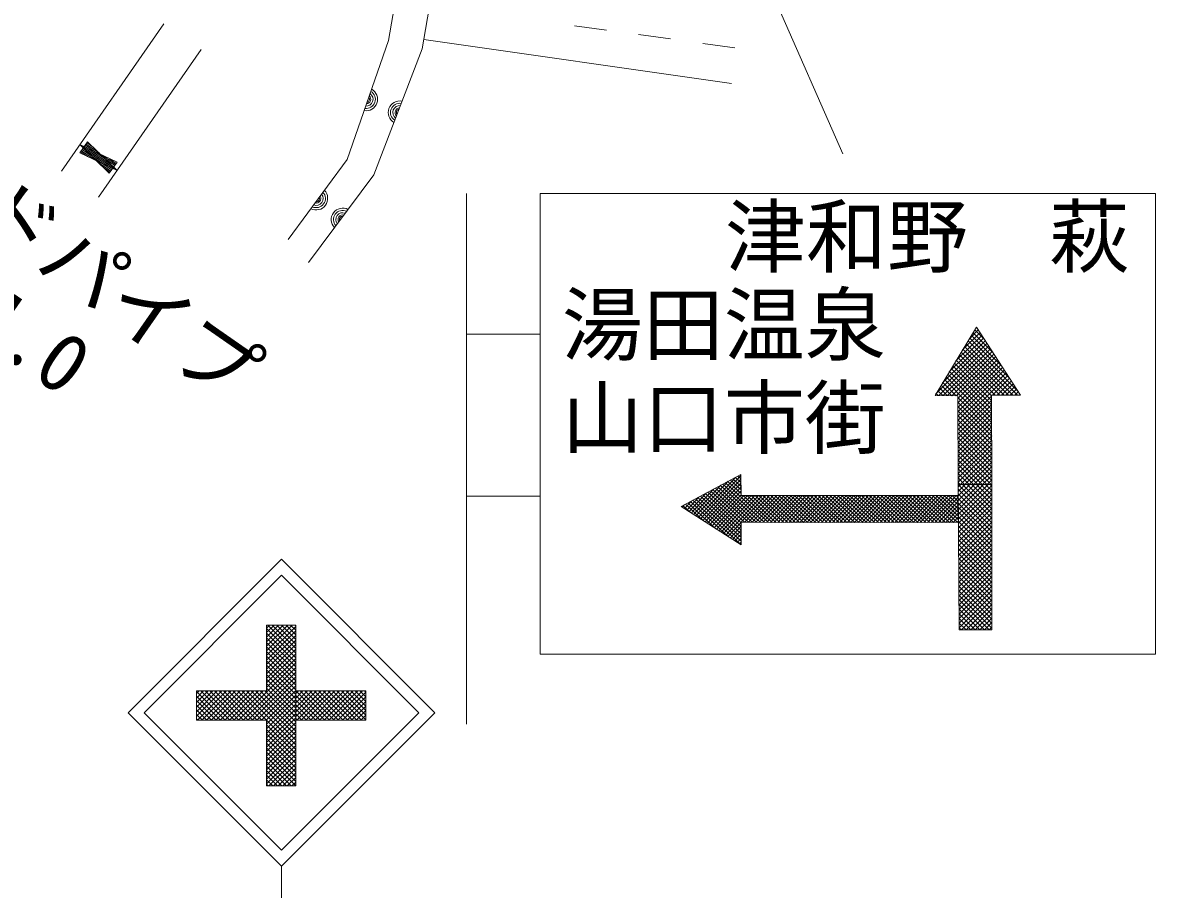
# Model space of a CAD drawing. Units: millimetres, scale not verified. Extents: x 40000 to 680000, y 20000 to 380000.
# Drawn here: x 315966 to 350942, y 231434 to 258201 of the extents above; entities that cross this region are included whole.
import ezdxf
from ezdxf.enums import TextEntityAlignment as Align

# ---------------------------------------------------------------- set-up
doc = ezdxf.new("R2010")
doc.units = ezdxf.units.MM
doc.header["$LTSCALE"] = 1000
for name, color, linetype, lineweight in [('M-BGD', 7, 'Continuous', 13), ('M-STR-HTXT', 7, 'Continuous', 13), ('M-STR-STRC', 7, 'Continuous', 13)]:
    doc.layers.add(name, color=color, linetype=linetype, lineweight=lineweight)
doc.styles.add('ＭＳ ゴシック', font='')
doc.styles.get('ＭＳ ゴシック').set_extended_font_data('MS Gothic')

msp = doc.modelspace()

# ---------------------------------------------------------------- linework, layer by layer
at = {"layer": 'M-BGD'}
for p, q in [((327267, 257654), (327776, 260687)), ((328838, 260591), (328301, 257388)), ((333992, 257968), (333001, 258103)), ((335973, 257697), (334982, 257833)), ((325982, 253978), (327267, 257654)), ((328350, 257685), (337859, 256325)), ((337955, 257427), (336964, 257562)), ((328301, 257388), (326813, 253506)), ((324167, 251499), (325982, 253978)), ((326813, 253506), (324792, 250797))]:
    msp.add_line(p, q, dxfattribs=at)
for centre, radius, start, end in [((326573, 255834), 354, 259.5381, 61.9433), ((326573, 255834), 283, 261.7622, 59.7193), ((326573, 255834), 212, 265.5085, 55.9729), ((326573, 255834), 142, 273.2202, 48.2612), ((326573, 255834), 100, 283.5379, 37.9435), ((326573, 255834), 100, 283.5379, 37.9435), ((327607, 255428), 354, 77.8298, 240.235), ((327607, 255428), 283, 80.0539, 238.011), ((327607, 255428), 212, 83.8002, 234.2646), ((327607, 255428), 142, 91.5119, 226.5529), ((327607, 255428), 100, 101.8296, 216.2353), ((327607, 255428), 100, 101.8296, 216.2353), ((325031, 252770), 354, 242.588, 44.9931), ((325031, 252770), 283, 244.812, 42.7691), ((325031, 252770), 212, 248.5583, 39.0228), ((325031, 252770), 142, 256.2701, 31.311), ((325031, 252770), 100, 266.5877, 20.9934), ((325031, 252770), 100, 266.5877, 20.9934), ((325846, 252119), 354, 62.0832, 224.4884), ((325846, 252119), 283, 64.3072, 222.2644), ((325846, 252119), 212, 68.0536, 218.518), ((325846, 252119), 142, 75.7653, 210.8063), ((325846, 252119), 100, 86.083, 200.4886), ((325846, 252119), 100, 86.083, 200.4886)]:
    msp.add_arc(centre, radius, start, end, dxfattribs=at)
at = {"layer": 'M-STR-HTXT'}
for p, q in [((320330, 258164), (317164, 253612)), ((321476, 257367), (318309, 252815)), ((317973, 254521), (317735, 254179)), ((317735, 254433), (318642, 253548)), ((317735, 254433), (318880, 253890)), ((317735, 254433), (318761, 253719)), ((318423, 253853), (317807, 254281)), ((317831, 254316), (318652, 253745)), ((318881, 253636), (317854, 254350)), ((317878, 254384), (318699, 253813)), ((318518, 253990), (317902, 254418)), ((317926, 254452), (318336, 254167)), ((318155, 254344), (317950, 254487)), ((318785, 253753), (317964, 254325)), ((318881, 253636), (317973, 254521)), ((318881, 253636), (317735, 254179)), ((317964, 254070), (317759, 254213)), ((317783, 254247), (318193, 253962)), ((318737, 253685), (317916, 254256)), ((318098, 254079), (318713, 253651)), ((318193, 254216), (318808, 253788)), ((318832, 253822), (318422, 254107)), ((318651, 253999), (318856, 253856)), ((318689, 253617), (318279, 253902)), ((318460, 253725), (318666, 253582)), ((318642, 253548), (318880, 253890))]:
    msp.add_line(p, q, dxfattribs=at)
at = {"layer": 'M-STR-STRC'}
for p, q in [((341294, 254153), (333703, 271413)), ((329667, 252926), (329667, 236538)), ((331941, 238702), (331941, 252926)), ((331941, 252926), (350942, 252926)), ((350942, 252926), (350942, 238702)), ((344139, 246689), (345415, 248796)), ((345199, 248439), (345471, 248709)), ((345672, 248401), (345364, 248711)), ((345406, 248780), (345418, 248792)), ((345415, 248796), (346779, 246694)), ((329667, 248579), (331941, 248579)), ((344373, 247075), (345687, 248377)), ((344579, 247416), (345633, 248460)), ((344786, 247757), (345579, 248543)), ((344992, 248098), (345525, 248626)), ((346703, 246810), (345157, 248370)), ((346445, 247208), (345209, 248455)), ((346187, 247605), (345260, 248540)), ((345929, 248003), (345312, 248626)), ((344166, 246734), (345740, 248294)), ((344256, 246687), (345794, 248211)), ((344391, 246684), (345848, 248129)), ((344526, 246681), (345902, 248046)), ((346272, 246696), (344950, 248028)), ((346408, 246695), (345002, 248114)), ((346545, 246695), (345054, 248199)), ((346682, 246694), (345105, 248284)), ((344660, 246678), (345956, 247963)), ((345886, 246535), (344744, 247687)), ((344795, 246675), (346009, 247880)), ((345886, 246673), (344795, 247772)), ((345998, 246697), (344847, 247858)), ((344847, 246591), (346063, 247797)), ((344847, 246455), (346117, 247714)), ((346135, 246696), (344899, 247943)), ((345887, 245984), (344537, 247346)), ((345887, 246122), (344589, 247431)), ((345886, 246260), (344640, 247517)), ((345886, 246397), (344692, 247602)), ((344847, 246319), (346171, 247631)), ((344848, 246183), (346225, 247548)), ((344848, 246047), (346278, 247465)), ((344848, 245911), (346332, 247382)), ((344849, 245775), (346386, 247299)), ((344654, 246678), (344330, 247005)), ((344793, 246675), (344382, 247090)), ((345887, 245709), (344434, 247175)), ((345887, 245847), (344485, 247261)), ((345916, 246697), (346440, 247216)), ((346053, 246697), (346494, 247133)), ((346190, 246696), (346547, 247051)), ((346327, 246696), (346601, 246968)), ((344846, 246674), (344139, 246689)), ((344236, 246687), (344175, 246749)), ((344375, 246684), (344227, 246834)), ((344515, 246681), (344279, 246919)), ((344854, 243940), (344846, 246674)), ((345887, 245572), (344846, 246622)), ((344849, 245639), (345886, 246667)), ((346779, 246694), (345886, 246698)), ((345886, 246698), (345890, 243939)), ((346464, 246695), (346655, 246885)), ((346601, 246694), (346709, 246802)), ((346737, 246694), (346763, 246719)), ((345888, 245434), (344847, 246484)), ((345888, 245296), (344847, 246346)), ((344849, 245503), (345886, 246531)), ((344850, 245367), (345886, 246395)), ((344850, 245231), (345886, 246259)), ((345888, 245159), (344848, 246208)), ((345888, 245021), (344848, 246070)), ((345888, 244883), (344848, 245932)), ((344851, 245096), (345887, 246123)), ((344851, 244960), (345887, 245987)), ((345889, 244746), (344849, 245795)), ((345889, 244608), (344849, 245657)), ((344851, 244824), (345887, 245851)), ((344852, 244688), (345887, 245715)), ((344852, 244552), (345887, 245579)), ((345889, 244470), (344849, 245519)), ((345889, 244333), (344850, 245381)), ((345890, 244195), (344850, 245243)), ((344852, 244416), (345888, 245443)), ((344853, 244280), (345888, 245306)), ((345890, 244058), (344851, 245106)), ((345871, 243939), (344851, 244968)), ((344853, 244144), (345888, 245170)), ((344854, 244008), (345888, 245034)), ((344922, 243940), (345888, 244898)), ((345735, 243939), (344851, 244830)), ((345599, 243939), (344852, 244692)), ((345462, 243939), (344852, 244554)), ((345059, 243939), (345889, 244762)), ((345196, 243939), (345889, 244626)), ((345334, 243939), (345889, 244490)), ((338143, 244249), (336301, 243256)), ((337973, 244157), (336825, 242920)), ((338144, 244220), (336896, 242875)), ((338146, 243997), (337973, 244157)), ((338145, 244111), (338050, 244199)), ((338144, 244225), (338127, 244240)), ((338149, 243593), (338143, 244249)), ((345326, 243939), (344852, 244417)), ((345189, 243939), (344853, 244279)), ((345053, 243939), (344853, 244141)), ((345471, 243939), (345889, 244354)), ((345608, 243939), (345889, 244218)), ((337294, 243791), (336612, 243056)), ((337520, 243913), (336683, 243011)), ((337746, 244035), (336754, 242965)), ((338145, 244099), (336966, 242829)), ((338146, 243979), (337037, 242784)), ((338147, 243858), (337108, 242738)), ((338496, 242769), (337357, 243825)), ((338618, 242769), (337434, 243867)), ((338739, 242769), (337511, 243908)), ((338861, 242769), (337588, 243950)), ((338983, 242769), (337665, 243991)), ((338149, 243655), (337742, 244033)), ((338148, 243769), (337819, 244074)), ((338147, 243883), (337896, 244116)), ((344917, 243940), (344854, 244003)), ((345890, 243939), (344854, 243940)), ((344854, 243940), (345890, 243939)), ((344888, 239444), (344854, 243940)), ((344854, 243863), (344931, 243939)), ((345890, 242897), (344854, 243936)), ((344855, 243723), (345072, 243939)), ((345891, 242756), (344855, 243793)), ((344856, 243582), (345214, 243939)), ((344857, 243442), (345355, 243939)), ((344859, 243302), (345497, 243939)), ((344860, 243162), (345638, 243939)), ((344861, 243021), (345779, 243939)), ((344862, 242881), (345890, 243908)), ((345890, 243039), (344991, 243939)), ((345890, 243181), (345133, 243939)), ((345890, 243322), (345274, 243939)), ((345890, 243464), (345416, 243939)), ((345890, 243605), (345557, 243939)), ((345890, 243747), (345698, 243939)), ((345746, 243939), (345890, 244082)), ((345890, 243889), (345840, 243939)), ((345883, 243939), (345890, 243946)), ((345890, 243939), (345892, 239444)), ((329667, 243575), (331941, 243575)), ((336842, 243547), (336471, 243147)), ((337068, 243669), (336542, 243102)), ((338149, 242074), (336664, 243451)), ((338149, 242187), (336741, 243493)), ((338150, 242299), (336818, 243534)), ((338150, 242412), (336895, 243576)), ((338151, 242524), (336972, 243617)), ((338151, 242637), (337049, 243659)), ((338152, 242749), (337126, 243701)), ((338148, 243738), (337179, 242693)), ((338252, 242769), (337203, 243742)), ((338149, 243617), (337250, 242648)), ((338374, 242769), (337280, 243784)), ((338239, 243593), (337320, 242602)), ((338352, 243593), (337391, 242557)), ((338465, 243593), (337462, 242511)), ((338578, 243593), (337533, 242466)), ((338691, 243593), (337604, 242421)), ((338804, 243593), (337675, 242375)), ((344856, 243595), (338149, 243593)), ((338917, 243593), (338153, 242769)), ((339105, 242768), (338216, 243593)), ((339030, 243593), (338265, 242769)), ((339227, 242768), (338338, 243593)), ((339143, 243593), (338378, 242769)), ((339348, 242768), (338460, 243593)), ((339256, 243593), (338491, 242769)), ((339470, 242768), (338581, 243593)), ((339369, 243593), (338604, 242769)), ((339592, 242768), (338703, 243593)), ((339482, 243593), (338717, 242769)), ((339714, 242768), (338825, 243593)), ((339595, 243593), (338830, 242769)), ((339708, 243593), (338943, 242769)), ((339835, 242768), (338946, 243593)), ((339821, 243593), (339056, 242768)), ((339957, 242768), (339068, 243593)), ((339934, 243593), (339169, 242768)), ((340079, 242768), (339190, 243593)), ((340047, 243593), (339282, 242768)), ((340201, 242768), (339311, 243593)), ((340160, 243593), (339394, 242768)), ((340322, 242768), (339433, 243593)), ((340273, 243593), (339507, 242768)), ((340444, 242768), (339555, 243593)), ((340386, 243593), (339620, 242768)), ((340566, 242768), (339677, 243593)), ((340499, 243593), (339733, 242768)), ((340688, 242768), (339798, 243593)), ((340612, 243593), (339846, 242768)), ((340810, 242768), (339920, 243593)), ((340724, 243594), (339959, 242768)), ((340931, 242768), (340042, 243593)), ((340837, 243594), (340072, 242768)), ((341053, 242768), (340163, 243593)), ((340950, 243594), (340185, 242768)), ((341175, 242768), (340285, 243593)), ((341063, 243594), (340298, 242768)), ((341297, 242768), (340407, 243593)), ((341176, 243594), (340410, 242768)), ((341289, 243594), (340523, 242768)), ((341418, 242768), (340528, 243593)), ((341402, 243594), (340636, 242768)), ((341540, 242768), (340650, 243593)), ((341515, 243594), (340749, 242768)), ((341662, 242768), (340772, 243594)), ((341628, 243594), (340862, 242768)), ((341784, 242768), (340893, 243594)), ((341741, 243594), (340975, 242768)), ((341906, 242768), (341015, 243594)), ((341854, 243594), (341088, 242768)), ((342027, 242768), (341137, 243594)), ((341967, 243594), (341201, 242768)), ((342149, 242768), (341258, 243594)), ((342080, 243594), (341314, 242768)), ((342271, 242767), (341380, 243594)), ((342193, 243594), (341427, 242768)), ((342393, 242767), (341502, 243594)), ((342306, 243594), (341539, 242768)), ((342514, 242767), (341623, 243594)), ((342419, 243594), (341652, 242768)), ((342636, 242767), (341745, 243594)), ((342532, 243594), (341765, 242768)), ((342758, 242767), (341867, 243594)), ((342645, 243594), (341878, 242768)), ((342880, 242767), (341989, 243594)), ((342758, 243594), (341991, 242768)), ((342871, 243594), (342104, 242768)), ((343002, 242767), (342110, 243594)), ((342984, 243594), (342217, 242767)), ((343123, 242767), (342232, 243594)), ((343097, 243594), (342330, 242767)), ((343245, 242767), (342354, 243594)), ((343210, 243594), (342443, 242767)), ((343367, 242767), (342475, 243594)), ((343323, 243594), (342555, 242767)), ((343489, 242767), (342597, 243594)), ((343436, 243594), (342668, 242767)), ((343610, 242767), (342719, 243594)), ((343549, 243595), (342781, 242767)), ((343732, 242767), (342840, 243594)), ((343662, 243595), (342894, 242767)), ((343854, 242767), (342962, 243594)), ((343775, 243595), (343007, 242767)), ((343976, 242767), (343084, 243594)), ((343888, 243595), (343120, 242767)), ((344097, 242767), (343205, 243594)), ((344000, 243595), (343233, 242767)), ((344219, 242767), (343327, 243594)), ((344113, 243595), (343346, 242767)), ((344341, 242767), (343449, 243594)), ((344226, 243595), (343459, 242767)), ((344463, 242767), (343570, 243595)), ((344339, 243595), (343572, 242767)), ((344452, 243595), (343684, 242767)), ((344585, 242767), (343692, 243595)), ((344565, 243595), (343797, 242767)), ((344706, 242767), (343814, 243595)), ((344678, 243595), (343910, 242767)), ((344828, 242767), (343936, 243595)), ((344791, 243595), (344023, 242767)), ((344860, 242850), (344057, 243595)), ((344856, 243544), (344136, 242767)), ((344859, 242963), (344179, 243595)), ((344859, 243077), (344301, 243595)), ((344858, 243190), (344422, 243595)), ((344858, 243304), (344544, 243595)), ((344857, 243417), (344666, 243595)), ((344857, 243531), (344787, 243595)), ((345891, 242614), (344856, 243650)), ((344861, 242767), (344856, 243595)), ((345891, 242473), (344857, 243508)), ((344863, 242741), (345890, 243767)), ((344864, 242601), (345890, 243625)), ((344865, 242460), (345890, 243484)), ((336301, 243256), (338149, 242071)), ((336390, 243303), (336329, 243238)), ((336583, 243075), (336356, 243285)), ((336616, 243425), (336400, 243192)), ((336978, 242822), (336433, 243327)), ((337372, 242569), (336510, 243368)), ((337766, 242317), (336587, 243410)), ((344857, 243422), (344249, 242767)), ((344858, 243301), (344362, 242767)), ((344858, 243180), (344475, 242767)), ((345891, 242331), (344858, 243365)), ((345891, 242189), (344859, 243223)), ((344866, 242320), (345890, 243343)), ((344867, 242180), (345890, 243202)), ((338152, 242768), (337745, 242330)), ((338149, 242071), (338152, 242769)), ((338152, 242769), (344861, 242767)), ((344859, 243059), (344588, 242767)), ((344860, 242938), (344700, 242767)), ((344860, 242817), (344813, 242767)), ((345891, 242048), (344860, 243080)), ((345891, 241906), (344861, 242937)), ((345891, 241765), (344862, 242795)), ((344868, 242040), (345890, 243060)), ((344869, 241899), (345890, 242919)), ((344870, 241759), (345891, 242778)), ((338151, 242646), (337816, 242284)), ((338151, 242523), (337887, 242239)), ((338150, 242401), (337958, 242194)), ((345891, 241623), (344864, 242652)), ((345891, 241481), (344865, 242510)), ((344871, 241619), (345891, 242637)), ((344872, 241479), (345891, 242495)), ((338150, 242279), (338029, 242148)), ((338149, 242157), (338099, 242103)), ((345891, 241340), (344866, 242367)), ((345891, 241198), (344867, 242224)), ((345891, 241057), (344868, 242082)), ((344874, 241339), (345891, 242354)), ((344875, 241198), (345891, 242213)), ((344876, 241058), (345891, 242072)), ((345892, 240915), (344869, 241939)), ((345892, 240773), (344870, 241796)), ((344877, 240918), (345891, 241931)), ((344878, 240778), (345891, 241789)), ((319219, 236889), (323957, 241627)), ((323957, 241627), (328695, 236889)), ((345892, 240632), (344871, 241654)), ((345892, 240490), (344872, 241511)), ((345892, 240349), (344873, 241369)), ((344879, 240637), (345891, 241648)), ((344880, 240497), (345891, 241507)), ((344881, 240357), (345891, 241366)), ((319714, 236889), (323957, 241132)), ((323957, 241132), (328200, 236889)), ((345892, 240207), (344874, 241226)), ((345892, 240065), (344875, 241083)), ((344882, 240217), (345891, 241224)), ((344883, 240076), (345891, 241083)), ((345892, 239924), (344877, 240941)), ((345892, 239782), (344878, 240798)), ((345892, 239641), (344879, 240656)), ((344884, 239936), (345892, 240942)), ((344885, 239796), (345892, 240801)), ((344886, 239656), (345892, 240659)), ((345892, 239499), (344880, 240513)), ((345806, 239444), (344881, 240370)), ((344887, 239515), (345892, 240518)), ((344957, 239444), (345892, 240377)), ((345665, 239444), (344882, 240228)), ((345524, 239444), (344883, 240085)), ((345382, 239444), (344884, 239942)), ((345099, 239444), (345892, 240236)), ((345240, 239444), (345892, 240094)), ((345382, 239444), (345892, 239953)), ((323498, 239593), (324398, 239593)), ((323498, 239593), (323498, 237560)), ((323498, 239505), (323585, 239593)), ((323498, 239363), (323727, 239593)), ((323498, 239222), (323868, 239593)), ((323498, 239081), (324010, 239593)), ((323498, 238939), (324151, 239593)), ((323498, 238798), (324293, 239593)), ((324398, 238727), (323532, 239593)), ((324398, 238868), (323674, 239593)), ((324398, 239010), (323815, 239593)), ((324398, 239151), (323957, 239593)), ((324398, 239293), (324098, 239593)), ((324398, 239434), (324239, 239593)), ((324398, 239576), (324381, 239593)), ((324398, 239593), (324398, 237560)), ((345241, 239444), (344885, 239800)), ((345100, 239444), (344886, 239657)), ((345523, 239444), (345892, 239812)), ((345665, 239444), (345892, 239671)), ((323498, 238656), (324398, 239556)), ((324398, 238586), (323498, 239486)), ((323498, 238515), (324398, 239415)), ((324398, 238444), (323498, 239344)), ((323498, 238374), (324398, 239274)), ((344958, 239444), (344887, 239515)), ((345892, 239444), (344888, 239444)), ((345806, 239444), (345892, 239529)), ((324398, 238303), (323498, 239203)), ((323498, 238232), (324398, 239132)), ((324398, 238161), (323498, 239061)), ((323498, 238091), (324398, 238991)), ((324398, 238020), (323498, 238920)), ((323498, 237949), (324398, 238849)), ((324398, 237878), (323498, 238778)), ((323498, 237808), (324398, 238708)), ((324398, 237737), (323498, 238637)), ((323498, 237666), (324398, 238566)), ((350942, 238702), (331941, 238702)), ((322633, 236660), (324398, 238425)), ((322774, 236660), (324398, 238284)), ((324398, 237596), (323498, 238496)), ((324398, 237454), (323498, 238354)), ((324398, 237313), (323498, 238213)), ((322916, 236660), (324398, 238142)), ((323057, 236660), (324398, 238001)), ((323199, 236660), (324398, 237859)), ((324398, 237171), (323498, 238071)), ((324398, 237030), (323498, 237930)), ((323498, 237560), (321336, 237560)), ((321336, 237560), (321336, 236660)), ((321336, 237485), (321412, 237560)), ((321336, 237343), (321553, 237560)), ((321336, 237202), (321694, 237560)), ((321336, 237060), (321836, 237560)), ((321336, 236919), (321977, 237560)), ((321336, 236778), (322119, 237560)), ((322222, 236660), (321336, 237546)), ((321360, 236660), (322260, 237560)), ((322363, 236660), (321463, 237560)), ((321501, 236660), (322401, 237560)), ((322505, 236660), (321605, 237560)), ((321643, 236660), (322543, 237560)), ((322646, 236660), (321746, 237560)), ((321784, 236660), (322684, 237560)), ((322788, 236660), (321888, 237560)), ((321926, 236660), (322826, 237560)), ((322929, 236660), (322029, 237560)), ((322067, 236660), (322967, 237560)), ((323070, 236660), (322170, 237560)), ((322209, 236660), (323109, 237560)), ((323212, 236660), (322312, 237560)), ((322350, 236660), (323250, 237560)), ((323353, 236660), (322453, 237560)), ((322491, 236660), (323391, 237560)), ((323495, 236660), (322595, 237560)), ((324398, 235898), (322736, 237560)), ((324398, 236040), (322878, 237560)), ((324398, 236181), (323019, 237560)), ((324398, 236323), (323160, 237560)), ((324398, 236464), (323302, 237560)), ((323340, 236660), (324398, 237718)), ((324398, 236606), (323443, 237560)), ((323481, 236660), (324398, 237576)), ((324398, 236888), (323498, 237788)), ((324398, 236747), (323498, 237647)), ((324398, 237560), (326559, 237560)), ((325298, 236660), (324398, 237560)), ((324398, 237479), (324479, 237560)), ((324398, 237338), (324620, 237560)), ((324398, 237196), (324762, 237560)), ((324398, 237055), (324903, 237560)), ((324398, 236913), (325044, 237560)), ((324398, 236772), (325186, 237560)), ((324398, 237560), (326559, 237560)), ((324398, 236660), (324398, 237560)), ((324427, 236660), (325327, 237560)), ((325439, 236660), (324539, 237560)), ((324569, 236660), (325469, 237560)), ((325580, 236660), (324680, 237560)), ((324710, 236660), (325610, 237560)), ((325722, 236660), (324822, 237560)), ((324852, 236660), (325752, 237560)), ((325863, 236660), (324963, 237560)), ((324993, 236660), (325893, 237560)), ((326005, 236660), (325105, 237560)), ((325134, 236660), (326034, 237560)), ((326146, 236660), (325246, 237560)), ((325276, 236660), (326176, 237560)), ((326288, 236660), (325388, 237560)), ((325417, 236660), (326317, 237560)), ((326429, 236660), (325529, 237560)), ((325559, 236660), (326459, 237560)), ((326559, 236671), (325670, 237560)), ((325700, 236660), (326559, 237519)), ((326559, 236812), (325812, 237560)), ((326559, 236954), (325953, 237560)), ((326559, 237095), (326095, 237560)), ((326559, 237237), (326236, 237560)), ((326559, 237378), (326377, 237560)), ((326559, 237519), (326519, 237560)), ((326559, 237560), (326559, 236660)), ((326559, 237560), (326559, 236660)), ((322080, 236660), (321336, 237404)), ((321939, 236660), (321336, 237263)), ((323498, 236535), (324398, 237435)), ((323498, 236394), (324398, 237294)), ((323498, 236252), (324398, 237152)), ((325156, 236660), (324398, 237418)), ((325015, 236660), (324398, 237277)), ((325842, 236660), (326559, 237378)), ((325983, 236660), (326559, 237237)), ((319219, 236889), (323957, 232152)), ((319714, 236889), (323957, 232647)), ((321798, 236660), (321336, 237121)), ((321656, 236660), (321336, 236980)), ((321515, 236660), (321336, 236838)), ((323498, 236111), (324398, 237011)), ((323498, 235969), (324398, 236869)), ((323957, 232647), (328200, 236889)), ((323957, 232152), (328695, 236889)), ((324873, 236660), (324398, 237135)), ((324732, 236660), (324398, 236994)), ((324590, 236660), (324398, 236853)), ((326124, 236660), (326559, 237095)), ((326266, 236660), (326559, 236954)), ((326407, 236660), (326559, 236812)), ((321373, 236660), (321336, 236697)), ((321336, 236660), (323498, 236660)), ((323498, 235828), (324398, 236728)), ((323498, 236660), (323498, 234627)), ((324398, 235757), (323498, 236657)), ((323498, 235686), (324398, 236586)), ((324398, 235615), (323498, 236515)), ((323498, 235545), (324398, 236445)), ((324449, 236660), (324398, 236711)), ((324398, 236660), (324398, 234627)), ((326559, 236660), (324398, 236660)), ((326559, 236660), (324398, 236660)), ((326549, 236660), (326559, 236671)), ((324398, 235474), (323498, 236374)), ((323498, 235404), (324398, 236304)), ((324398, 235333), (323498, 236233)), ((323498, 235262), (324398, 236162)), ((324398, 235191), (323498, 236091)), ((323498, 235121), (324398, 236021)), ((324398, 235050), (323498, 235950)), ((323498, 234979), (324398, 235879)), ((324398, 234908), (323498, 235808)), ((323498, 234838), (324398, 235738)), ((324398, 234767), (323498, 235667)), ((323498, 234696), (324398, 235596)), ((324396, 234627), (323498, 235525)), ((323570, 234627), (324398, 235455)), ((324254, 234627), (323498, 235384)), ((324113, 234627), (323498, 235243)), ((323972, 234627), (323498, 235101)), ((323712, 234627), (324398, 235314)), ((323853, 234627), (324398, 235172)), ((323830, 234627), (323498, 234960)), ((323689, 234627), (323498, 234818)), ((323995, 234627), (324398, 235031)), ((324136, 234627), (324398, 234889)), ((324277, 234627), (324398, 234748)), ((323547, 234627), (323498, 234677)), ((323498, 234627), (324398, 234627)), ((323957, 232152), (323957, 228364))]:
    msp.add_line(p, q, dxfattribs=at)

# ---------------------------------------------------------------- texts
at = {"layer": 'M-STR-HTXT', "style": 'ＭＳ ゴシック'}
for s, p in [('ガードパイプ', (315981, 250172)), ('L=4.0', (314345, 247932))]:
    msp.add_text(s, height=1833, rotation=325.176, dxfattribs=at).set_placement(p, align=Align.BOTTOM_CENTER)
at = {"layer": 'M-STR-STRC', "style": 'ＭＳ ゴシック'}
for s, p in [('津和野\u3000萩', (343906, 250127)), ('湯田温泉', (337618, 247411)), ('山口市街', (337618, 244532))]:
    msp.add_text(s, height=1833, dxfattribs=at).set_placement(p, align=Align.BOTTOM_CENTER)

doc.saveas('drawing.dxf')
